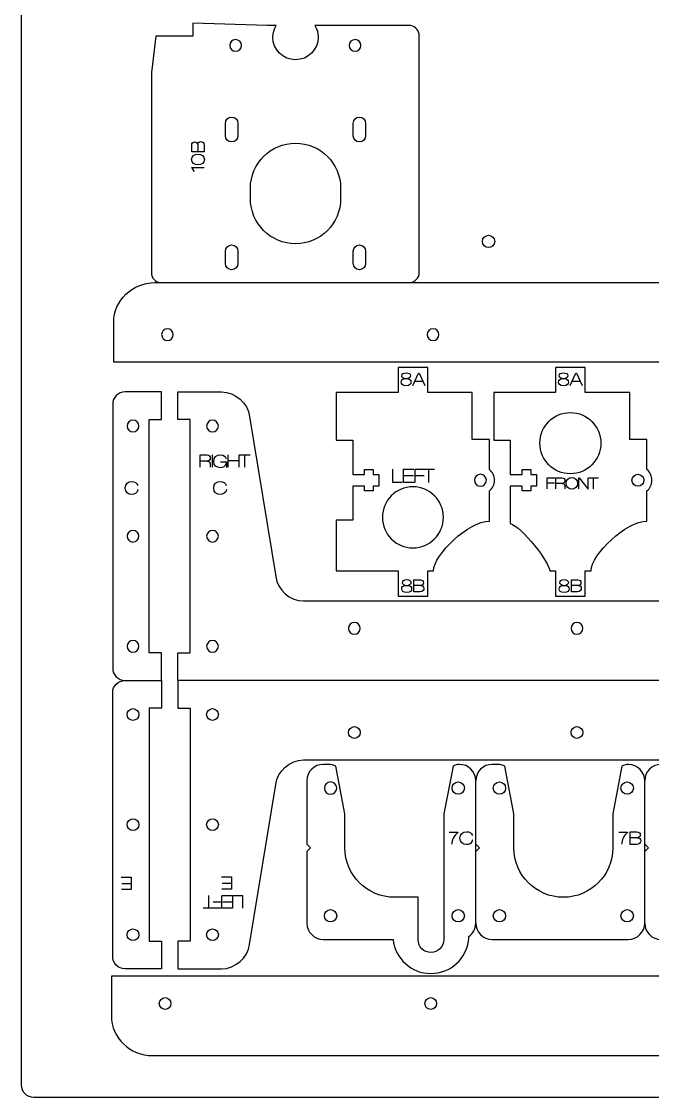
# Model space of a CAD drawing. Header units: millimetres. Extents: x -127 to 1881, y -61 to 1624.
# Drawn here: x 634.6 to 788.2, y 747.7 to 1009.7 of the extents above; entities that cross this region are included whole.
import ezdxf

# ---------------------------------------------------------------- set-up
doc = ezdxf.new("R2010")
doc.units = ezdxf.units.MM
doc.layers.get('0').update_dxf_attribs({"linetype": 'CONTINUOUS', "true_color": 0xffffff})

msp = doc.modelspace()

# ---------------------------------------------------------------- linework, layer by layer
at = {"color": 7, "true_color": 0xffffff}
for points in [[(634.56, 750.75), (634.56, 1144.42)], [(696.53, 1008.7), (694.38, 1008.7), (676.23, 1009.3), (676.23, 1006.13), (667.3, 1006.13), (666.2, 997.28), (666.2, 948.61)], [(728.73, 1008.7), (706.01, 1008.7)], [(731.39, 948.61), (731.39, 1006.27)], [(686.68, 1002.44), (686.68, 1002.44)], [(715.77, 1002.44), (715.77, 1002.44)], [(684.22, 981.87), (684.22, 984.89)], [(687.23, 984.89), (687.23, 981.87), (687.23, 981.87)], [(715.32, 981.87), (715.32, 984.89)], [(718.33, 984.89), (718.33, 981.87), (718.33, 981.87)], [(677.45, 979.72), (677.45, 977.93)], [(677.45, 979.72), (677.46, 979.72)], [(676.01, 977.93), (676.01, 979.58)], [(679.04, 979.47), (679.04, 977.93), (676.01, 977.93), (676.01, 977.93)], [(675.96, 976.1), (675.96, 976.1)], [(676.03, 974.04), (676.03, 974.15), (679.02, 974.15)], [(690.29, 966.58), (690.29, 969.09)], [(712.26, 969.09), (712.26, 966.58), (712.26, 966.58)], [(749.78, 956.16), (749.78, 956.16)], [(684.22, 950.77), (684.22, 953.79)], [(687.23, 953.79), (687.23, 950.77), (687.23, 950.77)], [(715.32, 950.77), (715.32, 953.79)], [(718.33, 953.79), (718.33, 950.77), (718.33, 950.77)], [(667.03, 946.13), (899.68, 946.13), (899.68, 939.41), (899.68, 939.41)], [(670.09, 934.88), (670.09, 934.88)], [(734.76, 934.88), (734.76, 934.88)], [(869.06, 926.79), (861.43, 926.79), (657, 926.79)], [(748.51, 900.6), (748.51, 907.94), (744.29, 907.94), (744.29, 919.37), (733.46, 919.37), (733.46, 925.49), (726.24, 925.49), (726.24, 919.37), (711.19, 919.37), (711.19, 907.74), (715.2, 907.74), (715.2, 899.41), (718.08, 899.41), (718.08, 900.61), (720.18, 900.61), (720.18, 899.41), (721.57, 899.41), (721.57, 896.6), (720.18, 896.6), (720.18, 895.4), (718.08, 895.4), (718.08, 896.6), (715.2, 896.6), (715.2, 888.27), (711.19, 888.27), (711.19, 875.94), (726.24, 875.94), (726.24, 869.82), (733.46, 869.82), (733.46, 875.94), (734.87, 875.94), (734.87, 875.93)], [(786.85, 900.6), (786.85, 907.94), (782.64, 907.94), (782.64, 919.37), (771.8, 919.37), (771.8, 925.49), (764.58, 925.49), (764.58, 919.37), (749.53, 919.37), (749.53, 907.74), (753.55, 907.74), (753.55, 899.41), (756.42, 899.41), (756.42, 900.61), (758.53, 900.61), (758.53, 899.41), (759.92, 899.41), (759.92, 896.6), (758.53, 896.6), (758.53, 895.4), (756.42, 895.4), (756.42, 896.6), (753.55, 896.6), (753.55, 887.5), (753.54, 887.5), (753.54, 887.5)], [(727.84, 922.74), (727.84, 922.75)], [(727.84, 922.74), (728.53, 922.74)], [(727.84, 922.74), (727.84, 922.74)], [(728.53, 922.75), (728.53, 922.74)], [(729.83, 921.08), (731.23, 924.11), (731.34, 924.11), (732.73, 921.08)], [(732.27, 922.08), (730.29, 922.08)], [(766.18, 922.74), (766.18, 922.75)], [(766.18, 922.74), (766.86, 922.74)], [(766.18, 922.74), (766.18, 922.74)], [(766.86, 922.75), (766.86, 922.74)], [(768.17, 921.08), (769.56, 924.11), (769.67, 924.11), (771.06, 921.08)], [(770.6, 922.08), (768.62, 922.08)], [(659.76, 849.27), (668.62, 849.27), (668.62, 856), (665.66, 856), (665.66, 912.78), (668.62, 912.78), (668.62, 919.5), (659.76, 919.5)], [(672.63, 849.27), (672.63, 856), (675.59, 856), (675.59, 912.78), (672.63, 912.78), (672.63, 919.5), (683.28, 919.5)], [(656.75, 916.49), (656.75, 852.28), (656.75, 852.28)], [(690.08, 913.53), (696.45, 874.59)], [(661.69, 909.77), (661.69, 909.77)], [(681.06, 909.77), (681.06, 909.77)], [(775.62, 907.03), (775.62, 907.03)], [(678.03, 901.18), (678.03, 904.18), (679.68, 904.18)], [(681, 904.18), (681, 901.18)], [(684.9, 901.18), (684.9, 904.18)], [(687.47, 904.18), (687.47, 901.18)], [(687.67, 904.18), (690.26, 904.18)], [(688.92, 901.18), (688.92, 904.15)], [(679.79, 902.65), (679.79, 902.64), (678.03, 902.63)], [(683.03, 902.52), (684.44, 902.52), (684.44, 901.12)], [(684.9, 902.79), (687.47, 902.79)], [(727.23, 897.43), (724.94, 897.43), (724.94, 900.69)], [(730.12, 897.43), (727.55, 897.43), (727.55, 900.69), (730.09, 900.69)], [(727.55, 899.17), (729.98, 899.17)], [(730.4, 897.43), (730.4, 900.69), (732.69, 900.69)], [(730.4, 899.17), (732.56, 899.17)], [(732.34, 900.69), (735.15, 900.69)], [(733.75, 897.43), (733.75, 900.69)], [(762.57, 895.91), (762.57, 898.6), (764.46, 898.6)], [(764.66, 895.91), (764.66, 898.6), (766.13, 898.6)], [(768.53, 898.66), (768.53, 898.66)], [(770.24, 895.91), (770.24, 898.6), (770.34, 898.6), (772.45, 895.91), (772.54, 895.91), (772.54, 898.6)], [(772.7, 898.6), (775.01, 898.6)], [(773.86, 895.91), (773.86, 898.6)], [(747.75, 898.01), (747.75, 898.01)], [(762.57, 897.35), (764.35, 897.35)], [(766.23, 897.22), (766.23, 897.22), (764.66, 897.21)], [(786.1, 898.01), (786.1, 898.01)], [(748.51, 888.07), (748.51, 895.41)], [(786.85, 888.08), (786.85, 895.41)], [(737.27, 888.98), (737.27, 888.98)], [(748.51, 888.08), (748.51, 888.07), (748.51, 888.07)], [(661.69, 882.96), (661.69, 882.96)], [(681.06, 882.96), (681.06, 882.96)], [(763.17, 875.93), (763.17, 875.94), (764.58, 875.94), (764.58, 869.82), (771.8, 869.82), (771.8, 875.94), (773.22, 875.94), (773.22, 875.93)], [(727.99, 872.41), (727.99, 872.42)], [(727.99, 872.41), (728.68, 872.41)], [(727.99, 872.41), (727.99, 872.41)], [(728.68, 872.42), (728.68, 872.41)], [(730.1, 873.74), (731.67, 873.74)], [(731.56, 870.86), (730.1, 870.86), (730.1, 873.74), (730.1, 873.74)], [(731.8, 872.37), (730.1, 872.38)], [(731.8, 872.38), (731.8, 872.37)], [(766.33, 872.41), (766.33, 872.42)], [(766.33, 872.41), (767.01, 872.41)], [(766.33, 872.41), (766.33, 872.41)], [(767.01, 872.42), (767.01, 872.41)], [(768.43, 873.74), (770, 873.74)], [(769.89, 870.86), (768.43, 870.86), (768.43, 873.74), (768.43, 873.74)], [(770.14, 872.37), (768.43, 872.38)], [(770.14, 872.38), (770.14, 872.37)], [(703.25, 868.62), (710.88, 868.62), (915.31, 868.62)], [(715.61, 860.52), (715.61, 860.52)], [(769.79, 860.52), (769.79, 860.52)], [(661.69, 856.15), (661.69, 856.15)], [(681.06, 856.15), (681.06, 856.15)], [(668.62, 849.27), (668.62, 842.55), (665.66, 842.55), (665.66, 785.77), (668.62, 785.77), (668.62, 779.05), (659.76, 779.05)], [(905.28, 849.27), (672.63, 849.27), (672.63, 842.55), (672.63, 842.55)], [(656.75, 782.06), (656.75, 846.26)], [(661.69, 842.4), (661.69, 842.4)], [(672.63, 842.55), (675.59, 842.55), (675.59, 785.77), (672.63, 785.77), (672.63, 779.05), (672.63, 779.05), (683.28, 779.05)], [(681.06, 842.4), (681.06, 842.4)], [(715.61, 838.02), (715.61, 838.02)], [(769.79, 838.02), (769.79, 838.02)], [(703.25, 829.93), (710.88, 829.93), (915.31, 829.93)], [(709.29, 828.84), (708.04, 828.84)], [(713.31, 808.52), (713.31, 816.79), (711.07, 828.42)], [(739.62, 828.42), (737.38, 816.76), (737.36, 786.2)], [(741.15, 828.84), (741.15, 828.84)], [(750.43, 828.84), (749.17, 828.84)], [(754.44, 808.52), (754.44, 816.77), (752.2, 828.42)], [(780.75, 828.42), (778.51, 816.76), (778.52, 808.52)], [(690.08, 785.02), (696.45, 823.96)], [(704.03, 824.82), (704.03, 809.42), (704.91, 808.54), (704.03, 807.65), (704.03, 790.21)], [(745.16, 790.21), (745.16, 824.82)], [(750.93, 824.57), (750.93, 824.57)], [(782.03, 824.57), (782.03, 824.57)], [(786.29, 790.21), (786.29, 824.82)], [(709.8, 821.56), (709.8, 821.56)], [(740.9, 821.56), (740.9, 821.56)], [(661.69, 815.59), (661.69, 815.59)], [(681.06, 815.59), (681.06, 815.59)], [(738.66, 812.36), (740.78, 812.36), (740.78, 812.25)], [(780.01, 812.36), (782.13, 812.36), (782.13, 812.25)], [(782.76, 812.38), (784.41, 812.38)], [(784.3, 809.35), (782.76, 809.35), (782.76, 812.38), (782.76, 812.38)], [(784.55, 810.94), (782.76, 810.94)], [(784.55, 810.94), (784.55, 810.94)], [(745.16, 809.42), (746.05, 808.54), (745.16, 807.65)], [(786.29, 809.42), (787.18, 808.54), (786.29, 807.65)], [(658.83, 801.41), (661.22, 801.41), (661.22, 798.38), (658.86, 798.38)], [(661.22, 799.79), (658.95, 799.79)], [(683.28, 801.48), (685.66, 801.48), (685.66, 798.45), (683.3, 798.45)], [(685.66, 799.86), (683.4, 799.86)], [(680.08, 796.92), (680.08, 793.86)], [(683.22, 796.92), (683.22, 793.86), (681.07, 793.86)], [(683.49, 796.92), (685.89, 796.92), (685.89, 793.86), (683.51, 793.86)], [(686.19, 796.92), (688.33, 796.92), (688.33, 793.86)], [(731.13, 786.13), (731.13, 796.54)], [(681.41, 793.86), (678.77, 793.86)], [(683.22, 795.28), (681.2, 795.28)], [(685.89, 795.28), (683.61, 795.28)], [(709.8, 793.47), (709.8, 793.47)], [(750.93, 793.47), (750.93, 793.47)], [(782.03, 793.47), (782.03, 793.47)], [(661.69, 788.78), (661.69, 788.78)], [(681.06, 788.78), (681.06, 788.78)], [(740.9, 790.46), (740.9, 790.46)], [(708.04, 786.2), (725.01, 786.2)], [(743.47, 786.29), (743.47, 786.95)], [(749.17, 786.2), (782.28, 786.2)], [(868.5, 777.27), (860.87, 777.27), (656.44, 777.27)], [(669.53, 769.18), (669.53, 769.18)], [(734.2, 769.18), (734.2, 769.18)], [(666.47, 757.93), (899.12, 757.93), (899.12, 764.65), (899.12, 764.65)], [(935.33, 747.74), (637.57, 747.74)]]:
    msp.add_lwpolyline(points, dxfattribs=at)
for points in [[(695.75, 1005.88), (695.75, 1006.91), (696.04, 1007.87), (696.53, 1008.7)], [(706.01, 1008.7), (706.5, 1007.87), (706.79, 1006.91), (706.79, 1005.88)], [(729.38, 1008.7), (729.23, 1008.67), (729.07, 1008.7), (728.73, 1008.7)], [(731.39, 1006.27), (731.39, 1007.48), (730.52, 1008.48), (729.38, 1008.7)], [(701.27, 1000.37), (698.22, 1000.37), (695.75, 1002.84), (695.75, 1005.88)], [(706.79, 1005.88), (706.79, 1002.84), (704.32, 1000.37), (701.27, 1000.37)], [(686.68, 1005.29), (685.89, 1005.29), (685.25, 1004.65), (685.25, 1003.86)], [(685.25, 1003.86), (685.25, 1003.08), (685.89, 1002.44), (686.68, 1002.44)], [(688.11, 1003.86), (688.11, 1004.65), (687.47, 1005.29), (686.68, 1005.29)], [(686.68, 1002.44), (687.47, 1002.44), (688.11, 1003.08), (688.11, 1003.86)], [(715.77, 1005.29), (714.99, 1005.29), (714.34, 1004.65), (714.34, 1003.86)], [(714.34, 1003.86), (714.34, 1003.08), (714.99, 1002.44), (715.77, 1002.44)], [(717.2, 1003.86), (717.2, 1004.65), (716.56, 1005.29), (715.77, 1005.29)], [(715.77, 1002.44), (716.56, 1002.44), (717.2, 1003.08), (717.2, 1003.86)], [(684.22, 984.89), (684.22, 985.72), (684.89, 986.4), (685.72, 986.4)], [(685.72, 986.4), (686.55, 986.4), (687.23, 985.72), (687.23, 984.89)], [(715.32, 984.89), (715.32, 985.72), (715.99, 986.4), (716.82, 986.4)], [(716.82, 986.4), (717.65, 986.4), (718.33, 985.72), (718.33, 984.89)], [(676.01, 979.58), (676.01, 980.06), (676.27, 980.39), (676.76, 980.39)], [(676.76, 980.39), (677.12, 980.39), (677.46, 980.08), (677.45, 979.72)], [(677.46, 979.72), (677.47, 980.12), (677.68, 980.48), (678.21, 980.48)], [(678.21, 980.48), (678.57, 980.48), (679.04, 980.26), (679.04, 979.47)], [(685.72, 980.37), (684.89, 980.37), (684.22, 981.04), (684.22, 981.87)], [(687.23, 981.87), (687.23, 981.04), (686.55, 980.37), (685.72, 980.37)], [(690.29, 969.09), (690.29, 975.15), (695.21, 980.07), (701.27, 980.07)], [(701.27, 980.07), (707.34, 980.07), (712.26, 975.15), (712.26, 969.09)], [(716.82, 980.37), (715.99, 980.37), (715.32, 981.04), (715.32, 981.87)], [(718.33, 981.87), (718.33, 981.04), (717.65, 980.37), (716.82, 980.37)], [(675.96, 976.1), (675.96, 977.03), (676.68, 977.37), (677.52, 977.37)], [(677.52, 977.37), (678.36, 977.37), (679.08, 977.03), (679.08, 976.1)], [(677.52, 974.83), (676.68, 974.83), (675.96, 975.17), (675.96, 976.1)], [(679.08, 976.1), (679.08, 975.17), (678.36, 974.83), (677.52, 974.83)], [(676.59, 973.1), (676.48, 973.56), (676.24, 973.87), (676.03, 974.04)], [(701.27, 955.59), (695.21, 955.59), (690.29, 960.51), (690.29, 966.58)], [(712.26, 966.58), (712.26, 960.51), (707.34, 955.59), (701.27, 955.59)], [(746.77, 956.16), (746.77, 956.99), (747.44, 957.66), (748.27, 957.66)], [(748.27, 954.65), (747.44, 954.65), (746.77, 955.33), (746.77, 956.16)], [(748.27, 957.66), (749.1, 957.66), (749.78, 956.99), (749.78, 956.16)], [(749.78, 956.16), (749.78, 955.33), (749.1, 954.65), (748.27, 954.65)], [(684.22, 953.79), (684.22, 954.62), (684.89, 955.3), (685.72, 955.3)], [(685.72, 955.3), (686.55, 955.3), (687.23, 954.62), (687.23, 953.79)], [(715.32, 953.79), (715.32, 954.62), (715.99, 955.3), (716.82, 955.3)], [(716.82, 955.3), (717.65, 955.3), (718.33, 954.62), (718.33, 953.79)], [(666.2, 948.61), (666.1, 947.24), (667.21, 946.13), (668.57, 946.13)], [(685.72, 949.27), (684.89, 949.27), (684.22, 949.94), (684.22, 950.77)], [(687.23, 950.77), (687.23, 949.94), (686.55, 949.27), (685.72, 949.27)], [(716.82, 949.27), (715.99, 949.27), (715.32, 949.94), (715.32, 950.77)], [(718.33, 950.77), (718.33, 949.94), (717.65, 949.27), (716.82, 949.27)], [(728.91, 946.13), (730.28, 946.13), (731.39, 947.24), (731.39, 948.61)], [(657, 936.46), (657, 941.78), (661.51, 946.13), (667.03, 946.13)], [(657, 926.79), (657, 926.79), (657, 931.14), (657, 936.46)], [(670.09, 934.88), (669.3, 934.88), (668.66, 934.24), (668.66, 933.45)], [(668.66, 933.45), (668.66, 932.67), (669.3, 932.03), (670.09, 932.03)], [(671.51, 933.45), (671.51, 934.24), (670.88, 934.88), (670.09, 934.88)], [(670.09, 932.03), (670.88, 932.03), (671.51, 932.67), (671.51, 933.45)], [(734.76, 934.88), (733.97, 934.88), (733.33, 934.24), (733.33, 933.45)], [(733.33, 933.45), (733.33, 932.67), (733.97, 932.03), (734.76, 932.03)], [(736.19, 933.45), (736.19, 934.24), (735.55, 934.88), (734.76, 934.88)], [(734.76, 932.03), (735.55, 932.03), (736.19, 932.67), (736.19, 933.45)], [(726.99, 921.89), (726.99, 922.37), (727.24, 922.69), (727.84, 922.74)], [(727.15, 923.41), (727.15, 923.9), (727.52, 924.15), (728.19, 924.15)], [(727.84, 922.75), (727.3, 922.79), (727.15, 923.16), (727.15, 923.41)], [(728.19, 924.15), (728.86, 924.15), (729.23, 923.9), (729.23, 923.41)], [(729.23, 923.41), (729.23, 923.16), (729.07, 922.79), (728.53, 922.75)], [(728.53, 922.74), (729.13, 922.69), (729.38, 922.37), (729.38, 921.89)], [(765.32, 921.89), (765.32, 922.37), (765.57, 922.69), (766.18, 922.74)], [(765.48, 923.41), (765.48, 923.9), (765.85, 924.15), (766.52, 924.15)], [(766.18, 922.75), (765.64, 922.79), (765.48, 923.16), (765.48, 923.41)], [(766.52, 924.15), (767.19, 924.15), (767.56, 923.9), (767.56, 923.41)], [(767.56, 923.41), (767.56, 923.16), (767.4, 922.79), (766.86, 922.75)], [(766.86, 922.74), (767.47, 922.69), (767.72, 922.37), (767.72, 921.89)], [(659.76, 919.5), (658.11, 919.5), (656.75, 918.14), (656.75, 916.49)], [(683.28, 919.5), (686.59, 919.5), (689.65, 916.81), (690.08, 913.53)], [(728.19, 921.03), (727.29, 921.03), (726.99, 921.43), (726.99, 921.89)], [(729.38, 921.89), (729.38, 921.43), (729.09, 921.03), (728.19, 921.03)], [(766.52, 921.03), (765.62, 921.03), (765.32, 921.43), (765.32, 921.89)], [(767.72, 921.89), (767.72, 921.43), (767.42, 921.03), (766.52, 921.03)], [(760.77, 907.03), (760.77, 911.15), (764.09, 914.48), (768.19, 914.48)], [(768.19, 914.48), (772.29, 914.48), (775.62, 911.15), (775.62, 907.03)], [(661.69, 912.63), (660.9, 912.63), (660.26, 911.99), (660.26, 911.2)], [(663.12, 911.2), (663.12, 911.99), (662.48, 912.63), (661.69, 912.63)], [(681.06, 912.63), (680.27, 912.63), (679.63, 911.99), (679.63, 911.2)], [(682.49, 911.2), (682.49, 911.99), (681.85, 912.63), (681.06, 912.63)], [(660.26, 911.2), (660.26, 910.41), (660.9, 909.77), (661.69, 909.77)], [(661.69, 909.77), (662.48, 909.77), (663.12, 910.41), (663.12, 911.2)], [(679.63, 911.2), (679.63, 910.41), (680.27, 909.77), (681.06, 909.77)], [(681.06, 909.77), (681.85, 909.77), (682.49, 910.41), (682.49, 911.2)], [(768.19, 899.58), (764.09, 899.58), (760.77, 902.92), (760.77, 907.03)], [(775.62, 907.03), (775.62, 902.92), (772.29, 899.58), (768.19, 899.58)], [(679.68, 904.18), (680.28, 904.18), (680.5, 903.89), (680.5, 903.36)], [(681.37, 902.61), (681.37, 903.6), (682.06, 904.18), (682.92, 904.18)], [(682.92, 904.18), (683.86, 904.18), (684.29, 903.76), (684.4, 903.18)], [(680.5, 903.36), (680.5, 903.08), (680.31, 902.68), (679.79, 902.65)], [(679.79, 902.64), (680.25, 902.63), (680.45, 902.42), (680.45, 902.01)], [(680.45, 902.01), (680.45, 901.9), (680.46, 901.3), (680.51, 901.18)], [(682.92, 901.05), (682.06, 901.05), (681.37, 901.62), (681.37, 902.61)], [(684.34, 902.02), (684.13, 901.33), (683.55, 901.05), (682.92, 901.05)], [(684.44, 902.52), (684.4, 902.17), (684.34, 902.02), (684.34, 902.02)], [(746.3, 899.46), (745.5, 899.46), (744.84, 898.81), (744.84, 898.01)], [(747.75, 898.01), (747.75, 898.81), (747.1, 899.46), (746.3, 899.46)], [(749.71, 898.01), (749.71, 899.04), (749.24, 899.97), (748.51, 900.6)], [(766.13, 898.6), (766.67, 898.6), (766.87, 898.34), (766.87, 897.86)], [(767.14, 897.25), (767.14, 898.14), (767.77, 898.66), (768.53, 898.66)], [(768.53, 898.66), (769.3, 898.66), (769.92, 898.14), (769.92, 897.25)], [(783.19, 898.01), (783.19, 898.81), (783.84, 899.46), (784.65, 899.46)], [(784.65, 899.46), (785.45, 899.46), (786.1, 898.81), (786.1, 898.01)], [(788.05, 898.01), (788.05, 899.05), (787.59, 899.97), (786.85, 900.6)], [(659.82, 896.1), (659.82, 897.1), (660.53, 897.69), (661.39, 897.69)], [(661.39, 894.52), (660.53, 894.52), (659.82, 895.1), (659.82, 896.1)], [(661.39, 897.69), (662.11, 897.69), (662.68, 897.39), (662.84, 896.74)], [(681.36, 896.1), (681.36, 897.1), (682.06, 897.69), (682.93, 897.69)], [(682.93, 894.52), (682.06, 894.52), (681.36, 895.1), (681.36, 896.1)], [(682.93, 897.69), (683.65, 897.69), (684.22, 897.39), (684.38, 896.74)], [(729.85, 896.43), (725.75, 896.43), (722.42, 893.09), (722.42, 888.98)], [(737.27, 888.98), (737.27, 893.09), (733.95, 896.43), (729.85, 896.43)], [(744.84, 898.01), (744.84, 897.2), (745.5, 896.55), (746.3, 896.55)], [(746.3, 896.55), (747.1, 896.55), (747.75, 897.2), (747.75, 898.01)], [(748.51, 895.41), (749.24, 896.03), (749.71, 896.96), (749.71, 898.01)], [(766.87, 897.86), (766.87, 897.61), (766.7, 897.25), (766.23, 897.22)], [(766.23, 897.22), (766.64, 897.21), (766.82, 897.02), (766.82, 896.65)], [(766.82, 896.65), (766.82, 896.55), (766.83, 896.02), (766.88, 895.91)], [(768.53, 895.85), (767.77, 895.85), (767.14, 896.37), (767.14, 897.25)], [(769.92, 897.25), (769.92, 896.37), (769.3, 895.85), (768.53, 895.85)], [(784.65, 896.55), (783.84, 896.55), (783.19, 897.2), (783.19, 898.01)], [(786.1, 898.01), (786.1, 897.2), (785.45, 896.55), (784.65, 896.55)], [(786.85, 895.41), (787.59, 896.03), (788.05, 896.96), (788.05, 898.01)], [(662.91, 895.74), (662.82, 894.93), (662.09, 894.52), (661.39, 894.52)], [(684.45, 895.74), (684.36, 894.93), (683.63, 894.52), (682.93, 894.52)], [(722.42, 888.98), (722.42, 884.86), (725.75, 881.53), (729.85, 881.53)], [(729.85, 881.53), (733.95, 881.53), (737.27, 884.86), (737.27, 888.98)], [(734.87, 875.93), (734.87, 879.96), (743.54, 888.08), (748.51, 888.08)], [(773.22, 875.93), (773.22, 879.96), (781.89, 888.08), (786.85, 888.08)], [(661.69, 885.81), (660.9, 885.81), (660.26, 885.17), (660.26, 884.39)], [(663.12, 884.39), (663.12, 885.17), (662.48, 885.81), (661.69, 885.81)], [(681.06, 885.81), (680.27, 885.81), (679.63, 885.17), (679.63, 884.39)], [(682.49, 884.39), (682.49, 885.17), (681.85, 885.81), (681.06, 885.81)], [(753.54, 887.5), (756.45, 886.69), (763.17, 877.92), (763.17, 875.93)], [(660.26, 884.39), (660.26, 883.6), (660.9, 882.96), (661.69, 882.96)], [(661.69, 882.96), (662.48, 882.96), (663.12, 883.6), (663.12, 884.39)], [(679.63, 884.39), (679.63, 883.6), (680.27, 882.96), (681.06, 882.96)], [(681.06, 882.96), (681.85, 882.96), (682.49, 883.6), (682.49, 884.39)], [(696.45, 874.59), (696.88, 871.3), (699.94, 868.62), (703.25, 868.62)], [(727.14, 871.55), (727.14, 872.03), (727.39, 872.35), (727.99, 872.41)], [(727.3, 873.07), (727.3, 873.56), (727.67, 873.82), (728.34, 873.82)], [(727.99, 872.42), (727.46, 872.46), (727.3, 872.82), (727.3, 873.07)], [(728.34, 873.82), (729.01, 873.82), (729.38, 873.56), (729.38, 873.07)], [(729.38, 873.07), (729.38, 872.82), (729.22, 872.46), (728.68, 872.42)], [(728.68, 872.41), (729.29, 872.35), (729.54, 872.03), (729.54, 871.55)], [(731.67, 873.74), (732.12, 873.74), (732.44, 873.5), (732.44, 873.03)], [(732.44, 873.03), (732.44, 872.69), (732.14, 872.37), (731.8, 872.38)], [(731.8, 872.37), (732.18, 872.35), (732.53, 872.15), (732.53, 871.65)], [(765.47, 871.55), (765.47, 872.03), (765.72, 872.35), (766.33, 872.41)], [(765.63, 873.07), (765.63, 873.56), (766, 873.82), (766.67, 873.82)], [(766.33, 872.42), (765.79, 872.46), (765.63, 872.82), (765.63, 873.07)], [(766.67, 873.82), (767.34, 873.82), (767.71, 873.56), (767.71, 873.07)], [(767.71, 873.07), (767.71, 872.82), (767.55, 872.46), (767.01, 872.42)], [(767.01, 872.41), (767.62, 872.35), (767.87, 872.03), (767.87, 871.55)], [(770, 873.74), (770.45, 873.74), (770.77, 873.5), (770.77, 873.03)], [(770.77, 873.03), (770.77, 872.69), (770.47, 872.37), (770.14, 872.38)], [(770.14, 872.37), (770.51, 872.35), (770.86, 872.15), (770.86, 871.65)], [(728.34, 870.69), (727.44, 870.69), (727.14, 871.09), (727.14, 871.55)], [(729.54, 871.55), (729.54, 871.09), (729.24, 870.69), (728.34, 870.69)], [(732.53, 871.65), (732.53, 871.31), (732.31, 870.86), (731.56, 870.86)], [(766.67, 870.69), (765.77, 870.69), (765.47, 871.09), (765.47, 871.55)], [(767.87, 871.55), (767.87, 871.09), (767.57, 870.69), (766.67, 870.69)], [(770.86, 871.65), (770.86, 871.31), (770.65, 870.86), (769.89, 870.86)], [(715.61, 863.38), (714.82, 863.38), (714.18, 862.74), (714.18, 861.95)], [(714.18, 861.95), (714.18, 861.16), (714.82, 860.52), (715.61, 860.52)], [(717.04, 861.95), (717.04, 862.74), (716.4, 863.38), (715.61, 863.38)], [(715.61, 860.52), (716.4, 860.52), (717.04, 861.16), (717.04, 861.95)], [(769.79, 863.38), (769, 863.38), (768.36, 862.74), (768.36, 861.95)], [(768.36, 861.95), (768.36, 861.16), (769, 860.52), (769.79, 860.52)], [(771.22, 861.95), (771.22, 862.74), (770.58, 863.38), (769.79, 863.38)], [(769.79, 860.52), (770.58, 860.52), (771.22, 861.16), (771.22, 861.95)], [(661.69, 859), (660.9, 859), (660.26, 858.37), (660.26, 857.58)], [(660.26, 857.58), (660.26, 856.79), (660.9, 856.15), (661.69, 856.15)], [(663.12, 857.58), (663.12, 858.37), (662.48, 859), (661.69, 859)], [(661.69, 856.15), (662.48, 856.15), (663.12, 856.79), (663.12, 857.58)], [(681.06, 859), (680.27, 859), (679.63, 858.37), (679.63, 857.58)], [(679.63, 857.58), (679.63, 856.79), (680.27, 856.15), (681.06, 856.15)], [(682.49, 857.58), (682.49, 858.37), (681.85, 859), (681.06, 859)], [(681.06, 856.15), (681.85, 856.15), (682.49, 856.79), (682.49, 857.58)], [(656.75, 852.28), (656.75, 850.63), (658.11, 849.27), (659.76, 849.27)], [(656.75, 846.26), (656.75, 847.92), (658.11, 849.27), (659.76, 849.27)], [(660.26, 840.97), (660.26, 841.76), (660.9, 842.4), (661.69, 842.4)], [(661.69, 839.54), (660.9, 839.54), (660.26, 840.18), (660.26, 840.97)], [(661.69, 842.4), (662.48, 842.4), (663.12, 841.76), (663.12, 840.97)], [(663.12, 840.97), (663.12, 840.18), (662.48, 839.54), (661.69, 839.54)], [(679.63, 840.97), (679.63, 841.76), (680.27, 842.4), (681.06, 842.4)], [(681.06, 839.54), (680.27, 839.54), (679.63, 840.18), (679.63, 840.97)], [(681.06, 842.4), (681.85, 842.4), (682.49, 841.76), (682.49, 840.97)], [(682.49, 840.97), (682.49, 840.18), (681.85, 839.54), (681.06, 839.54)], [(714.18, 836.6), (714.18, 837.39), (714.82, 838.02), (715.61, 838.02)], [(715.61, 835.17), (714.82, 835.17), (714.18, 835.81), (714.18, 836.6)], [(715.61, 838.02), (716.4, 838.02), (717.04, 837.39), (717.04, 836.6)], [(717.04, 836.6), (717.04, 835.81), (716.4, 835.17), (715.61, 835.17)], [(768.36, 836.6), (768.36, 837.39), (769, 838.02), (769.79, 838.02)], [(769.79, 835.17), (769, 835.17), (768.36, 835.81), (768.36, 836.6)], [(769.79, 838.02), (770.58, 838.02), (771.22, 837.39), (771.22, 836.6)], [(771.22, 836.6), (771.22, 835.81), (770.58, 835.17), (769.79, 835.17)], [(696.45, 823.96), (696.88, 827.25), (699.94, 829.93), (703.25, 829.93)], [(708.04, 828.84), (705.82, 828.84), (704.03, 827.04), (704.03, 824.82)], [(711.07, 828.42), (710.53, 828.68), (709.93, 828.84), (709.29, 828.84)], [(741.15, 828.84), (740.51, 828.84), (740.16, 828.68), (739.62, 828.42)], [(745.16, 824.82), (745.16, 827.04), (743.36, 828.84), (741.15, 828.84)], [(749.17, 828.84), (746.96, 828.84), (745.16, 827.04), (745.16, 824.82)], [(752.2, 828.42), (751.67, 828.69), (751.07, 828.84), (750.43, 828.84)], [(782.41, 828.83), (781.82, 828.81), (781.26, 828.67), (780.75, 828.42)], [(786.29, 824.82), (786.29, 827), (784.56, 828.76), (782.41, 828.83)], [(790.3, 828.84), (788.09, 828.84), (786.29, 827.04), (786.29, 824.82)], [(709.8, 824.57), (708.97, 824.57), (708.29, 823.9), (708.29, 823.07)], [(708.29, 823.07), (708.29, 822.24), (708.97, 821.56), (709.8, 821.56)], [(711.3, 823.07), (711.3, 823.9), (710.63, 824.57), (709.8, 824.57)], [(709.8, 821.56), (710.63, 821.56), (711.3, 822.24), (711.3, 823.07)], [(739.39, 823.07), (739.39, 823.9), (740.06, 824.57), (740.9, 824.57)], [(740.9, 821.56), (740.06, 821.56), (739.39, 822.24), (739.39, 823.07)], [(740.9, 824.57), (741.73, 824.57), (742.4, 823.9), (742.4, 823.07)], [(742.4, 823.07), (742.4, 822.24), (741.73, 821.56), (740.9, 821.56)], [(749.42, 823.07), (749.42, 823.9), (750.1, 824.57), (750.93, 824.57)], [(750.93, 821.56), (750.1, 821.56), (749.42, 822.24), (749.42, 823.07)], [(750.93, 824.57), (751.76, 824.57), (752.43, 823.9), (752.43, 823.07)], [(752.43, 823.07), (752.43, 822.24), (751.76, 821.56), (750.93, 821.56)], [(780.52, 823.07), (780.52, 823.9), (781.2, 824.57), (782.03, 824.57)], [(782.03, 821.56), (781.2, 821.56), (780.52, 822.24), (780.52, 823.07)], [(782.03, 824.57), (782.86, 824.57), (783.53, 823.9), (783.53, 823.07)], [(783.53, 823.07), (783.53, 822.24), (782.86, 821.56), (782.03, 821.56)], [(660.26, 814.16), (660.26, 814.95), (660.9, 815.59), (661.69, 815.59)], [(661.69, 815.59), (662.48, 815.59), (663.12, 814.95), (663.12, 814.16)], [(679.63, 814.16), (679.63, 814.95), (680.27, 815.59), (681.06, 815.59)], [(681.06, 815.59), (681.85, 815.59), (682.49, 814.95), (682.49, 814.16)], [(661.69, 812.73), (660.9, 812.73), (660.26, 813.37), (660.26, 814.16)], [(663.12, 814.16), (663.12, 813.37), (662.48, 812.73), (661.69, 812.73)], [(681.06, 812.74), (680.27, 812.74), (679.63, 813.38), (679.63, 814.16)], [(682.49, 814.16), (682.49, 813.38), (681.85, 812.74), (681.06, 812.74)], [(740.78, 812.25), (739.8, 811.39), (739.34, 810.41), (739.3, 809.37)], [(741.31, 810.87), (741.31, 811.87), (742.01, 812.45), (742.88, 812.45)], [(742.88, 812.45), (743.6, 812.45), (744.17, 812.16), (744.33, 811.5)], [(782.13, 812.25), (781.15, 811.39), (780.7, 810.41), (780.65, 809.37)], [(784.41, 812.38), (784.89, 812.38), (785.22, 812.12), (785.22, 811.63)], [(742.88, 809.29), (742.01, 809.29), (741.31, 809.87), (741.31, 810.87)], [(744.4, 810.5), (744.31, 809.69), (743.58, 809.29), (742.88, 809.29)], [(785.31, 810.18), (785.31, 809.82), (785.09, 809.35), (784.3, 809.35)], [(785.22, 811.63), (785.22, 811.28), (784.91, 810.94), (784.55, 810.94)], [(784.55, 810.94), (784.95, 810.92), (785.31, 810.71), (785.31, 810.18)], [(725.35, 796.48), (718.7, 796.48), (713.31, 801.87), (713.31, 808.52)], [(766.48, 796.48), (759.83, 796.48), (754.44, 801.87), (754.44, 808.52)], [(778.52, 808.52), (778.52, 801.87), (773.13, 796.48), (766.48, 796.48)], [(731.13, 796.54), (731.13, 796.54), (727.44, 796.48), (725.35, 796.48)], [(708.29, 791.97), (708.29, 792.8), (708.97, 793.47), (709.8, 793.47)], [(709.8, 790.46), (708.97, 790.46), (708.29, 791.14), (708.29, 791.97)], [(709.8, 793.47), (710.63, 793.47), (711.3, 792.8), (711.3, 791.97)], [(711.3, 791.97), (711.3, 791.14), (710.63, 790.46), (709.8, 790.46)], [(739.39, 791.97), (739.39, 792.8), (740.06, 793.47), (740.9, 793.47)], [(740.9, 790.46), (740.06, 790.46), (739.39, 791.14), (739.39, 791.97)], [(740.9, 793.47), (741.73, 793.47), (742.4, 792.8), (742.4, 791.97)], [(742.4, 791.97), (742.4, 791.14), (741.73, 790.46), (740.9, 790.46)], [(749.42, 791.97), (749.42, 792.8), (750.1, 793.47), (750.93, 793.47)], [(750.93, 790.46), (750.1, 790.46), (749.42, 791.14), (749.42, 791.97)], [(750.93, 793.47), (751.76, 793.47), (752.43, 792.8), (752.43, 791.97)], [(752.43, 791.97), (752.43, 791.14), (751.76, 790.46), (750.93, 790.46)], [(780.52, 791.97), (780.52, 792.8), (781.2, 793.47), (782.03, 793.47)], [(782.03, 790.46), (781.2, 790.46), (780.52, 791.14), (780.52, 791.97)], [(782.03, 793.47), (782.86, 793.47), (783.53, 792.8), (783.53, 791.97)], [(783.53, 791.97), (783.53, 791.14), (782.86, 790.46), (782.03, 790.46)], [(660.26, 787.35), (660.26, 788.14), (660.9, 788.78), (661.69, 788.78)], [(661.69, 788.78), (662.48, 788.78), (663.12, 788.14), (663.12, 787.35)], [(679.63, 787.35), (679.63, 788.14), (680.27, 788.78), (681.06, 788.78)], [(681.06, 788.78), (681.85, 788.78), (682.49, 788.14), (682.49, 787.35)], [(704.03, 790.21), (704.03, 788), (705.82, 786.2), (708.04, 786.2)], [(743.47, 786.95), (744.49, 787.67), (745.16, 788.86), (745.16, 790.21)], [(745.16, 790.21), (745.16, 788), (746.96, 786.2), (749.17, 786.2)], [(782.28, 786.2), (784.49, 786.2), (786.29, 788), (786.29, 790.21)], [(786.29, 790.21), (786.29, 788), (788.09, 786.2), (790.3, 786.2)], [(661.69, 785.92), (660.9, 785.92), (660.26, 786.56), (660.26, 787.35)], [(663.12, 787.35), (663.12, 786.56), (662.48, 785.92), (661.69, 785.92)], [(681.06, 785.92), (680.27, 785.92), (679.63, 786.56), (679.63, 787.35)], [(682.49, 787.35), (682.49, 786.56), (681.85, 785.92), (681.06, 785.92)], [(725.01, 786.2), (725.51, 781.55), (729.45, 777.92), (734.24, 777.92)], [(734.24, 783.02), (732.52, 783.02), (731.13, 784.41), (731.13, 786.13)], [(734.24, 777.92), (739.05, 777.92), (743.01, 781.59), (743.47, 786.29)], [(737.36, 786.2), (737.36, 784.48), (735.96, 783.02), (734.24, 783.02)], [(683.28, 779.05), (686.59, 779.05), (689.65, 781.74), (690.08, 785.02)], [(659.76, 779.05), (658.11, 779.05), (656.75, 780.4), (656.75, 782.06)], [(656.44, 777.27), (656.44, 777.27), (656.44, 772.92), (656.44, 767.6)], [(668.1, 770.61), (668.1, 771.4), (668.74, 772.04), (669.53, 772.04)], [(669.53, 769.18), (668.74, 769.18), (668.1, 769.82), (668.1, 770.61)], [(669.53, 772.04), (670.32, 772.04), (670.95, 771.4), (670.95, 770.61)], [(670.95, 770.61), (670.95, 769.82), (670.32, 769.18), (669.53, 769.18)], [(732.77, 770.61), (732.77, 771.4), (733.42, 772.04), (734.2, 772.04)], [(734.2, 769.18), (733.42, 769.18), (732.77, 769.82), (732.77, 770.61)], [(734.2, 772.04), (734.99, 772.04), (735.63, 771.4), (735.63, 770.61)], [(735.63, 770.61), (735.63, 769.82), (734.99, 769.18), (734.2, 769.18)], [(656.44, 767.6), (656.44, 762.28), (660.95, 757.93), (666.47, 757.93)], [(637.57, 747.74), (635.9, 747.74), (634.56, 749.08), (634.56, 750.75)]]:
    msp.add_open_spline(points, degree=3, dxfattribs=at)

doc.saveas('drawing.dxf')
